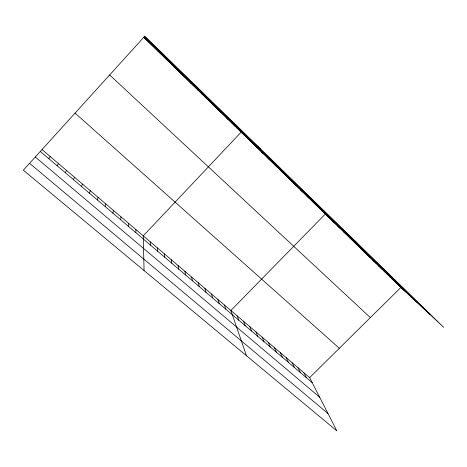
<?xml version="1.0" encoding="UTF-8"?>
<svg xmlns="http://www.w3.org/2000/svg" width="467" height="467" viewBox="0 0 467 467"><rect width="100%" height="100%" fill="white"/><g stroke="black" fill="none" stroke-linecap="round" stroke-linejoin="round"><path stroke-width="0.7" d="M135.85 232.671L135.903 229.566M128.297 226.244L128.472 223.232M120.673 219.764L120.971 216.846M112.973 213.221L113.405 210.395M105.209 206.612L105.77 203.892M97.37 199.952L98.07 197.325M89.46 193.221L90.294 190.699M81.474 186.432L82.449 184.01M73.412 179.579L74.527 177.262M65.275 172.656L66.536 170.449M57.062 165.674L58.468 163.573M143.731 37.331L144.706 36.076L443.65 327.279L400.867 287.462L143.731 37.331L23.35 170.181L336.894 430.924L309.644 377.64L42.106 149.633M48.766 158.622L50.325 156.638M309.644 377.64L400.867 287.462M159.51 52.683L159.883 52.841M167.291 60.249L167.793 60.541M174.991 67.738L175.633 68.17M182.626 75.164L183.397 75.718M190.186 82.519L191.085 83.202M197.669 89.804L198.703 90.61M205.089 97.019L206.245 97.947M212.444 104.17L213.717 105.221M219.723 111.257L221.119 112.419M29.59 163.339L327.997 413.534M35.358 157.029L319.632 397.172M226.944 118.274L228.456 119.558M40.395 151.501L312.195 382.625M234.09 125.232L235.718 126.627M260.16 148.541L241.176 132.126L143.264 235.841L144.064 270.568M247.995 138.752L249.839 140.363M254.748 145.325L256.704 147.041M261.444 151.839L263.505 153.655M268.087 158.301L270.247 160.216M75.111 113.16L339.346 348.277M274.666 164.699L276.925 166.713M281.192 171.05L283.551 173.158M287.666 177.343L290.118 179.55M294.076 183.584L296.627 185.884M300.439 189.771L303.077 192.159M306.743 195.907L309.475 198.382M313.001 201.989L315.82 204.552M319.2 208.019L322.107 210.675M357.74 243.593L325.347 214.003L230.873 310.502L246.459 355.72M331.447 219.934L334.53 222.753M337.495 225.818L340.659 228.719M343.496 231.655L346.742 234.638M349.444 237.44L352.772 240.499M355.34 243.179L358.749 246.319M361.195 248.87L364.68 252.087M366.998 254.521L370.559 257.807M372.759 260.119L376.39 263.487M378.468 265.676L382.175 269.115M384.137 271.187L387.914 274.695M389.758 276.657L393.605 280.235M395.333 282.08L399.256 285.728M109.657 74.983L370.354 317.624M144.379 36.496L429.652 314.256M144.081 36.881L416.517 302.026M143.818 37.214L404.854 291.175M303.871 372.713L306.34 377.645M298.045 367.757L300.439 372.631M292.179 362.754L294.496 367.57M286.265 357.716L288.501 362.474M280.305 352.632L282.459 357.337M274.298 347.512L276.371 352.159M268.245 342.352L270.23 346.934M262.139 337.151L264.036 341.675M255.986 331.909L257.796 336.368M249.781 326.62L251.503 331.015M243.529 321.29L245.163 325.622M237.224 315.92L238.765 320.181M224.464 305.044L225.812 309.172M218.001 299.54L219.257 303.597M211.487 293.988L212.648 297.975M204.92 288.39L205.976 292.301M198.3 282.745L199.251 286.586M191.622 277.054L192.474 280.819M184.885 271.315L185.632 275.005M178.096 265.53L178.733 269.138M171.249 259.693L171.78 263.219M164.343 253.803L164.758 257.253M157.379 247.872L157.683 251.234M150.351 241.883L150.543 245.163"/></g></svg>
